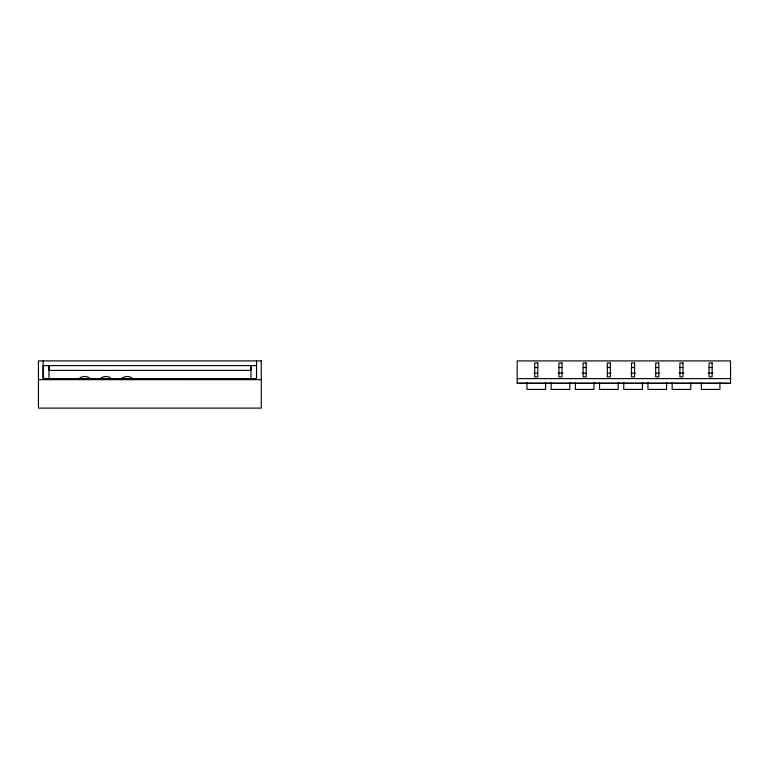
<?xml version="1.0" encoding="UTF-8"?>
<svg xmlns="http://www.w3.org/2000/svg" width="769" height="769" viewBox="0 0 769 769"><rect width="100%" height="100%" fill="white"/><g stroke="black" fill="none" stroke-linecap="round" stroke-linejoin="round"><path stroke-width="1.15" d="M250.944 378.684L250.944 365.602L250.944 370.398L48.966 370.398L48.966 365.602L48.976 378.684M517.191 383.27L730.55 383.27L730.55 360.901L517.191 360.901L517.191 383.27L730.55 383.27M256.538 365.602L43.17 365.602L43.189 378.608L256.538 378.617L256.538 360.901M534.715 367.505L537.781 367.505M558.919 367.505L561.985 367.505M583.113 367.505L586.18 367.505M607.308 367.505L610.375 367.505M631.512 367.505L634.579 367.505M655.707 367.505L658.773 367.505M679.902 367.505L682.978 367.505M709.076 367.505L712.142 367.505M533.917 373.157L537.425 373.157M558.111 373.157L562.793 373.157M582.316 373.157L585.824 373.157M607.683 373.157L611.192 373.157M630.705 373.157L635.386 373.157M656.072 373.157L659.581 373.157M679.104 373.157L683.785 373.157M708.278 373.157L712.95 373.157M517.191 378.617L730.55 378.617M38.45 379.665L261.258 379.665M48.889 365.602L48.966 366.573M719.938 382.491L719.938 389.412L701.328 389.412L701.328 382.491M690.773 382.491L690.773 389.412L672.154 389.412L672.154 382.491M666.569 382.491L666.569 389.412L647.959 389.412L647.959 382.491M642.375 382.491L642.375 389.412L623.755 389.412L623.755 382.491M618.18 382.491L618.18 389.412L599.56 389.412L599.56 382.491M593.976 382.491L593.976 389.412L575.366 389.412L575.366 382.491M569.781 382.491L569.781 389.412L551.162 389.412L551.162 382.491M545.586 382.491L545.586 389.412L526.967 389.412L526.967 382.491M43.17 360.901L43.17 378.617M78.563 379.011A8.844 8.844 0 0 1 89.252 377.714M99.807 379.011A8.844 8.844 0 0 1 110.496 377.714M121.05 379.011A8.844 8.844 0 0 1 131.739 377.714M261.258 360.901L38.45 360.901L38.45 408.099L261.258 408.099L261.258 360.901M537.781 362.958L534.715 362.958L534.715 376.868L537.781 376.868L537.781 362.958M561.985 362.958L558.919 362.958L558.919 376.868L561.985 376.868L561.985 362.958M586.18 362.958L583.113 362.958L583.113 376.868L586.18 376.868L586.18 362.958M610.375 362.958L607.308 362.958L607.308 376.868L610.375 376.868L610.375 362.958M634.579 362.958L631.512 362.958L631.512 376.868L634.579 376.868L634.579 362.958M658.773 362.958L655.707 362.958L655.707 376.868L658.773 376.868L658.773 362.958M682.978 362.958L679.902 362.958L679.902 376.868L682.978 376.868L682.978 362.958M712.142 362.958L709.076 362.958L709.076 376.868L712.142 376.868L712.142 362.958"/></g></svg>
